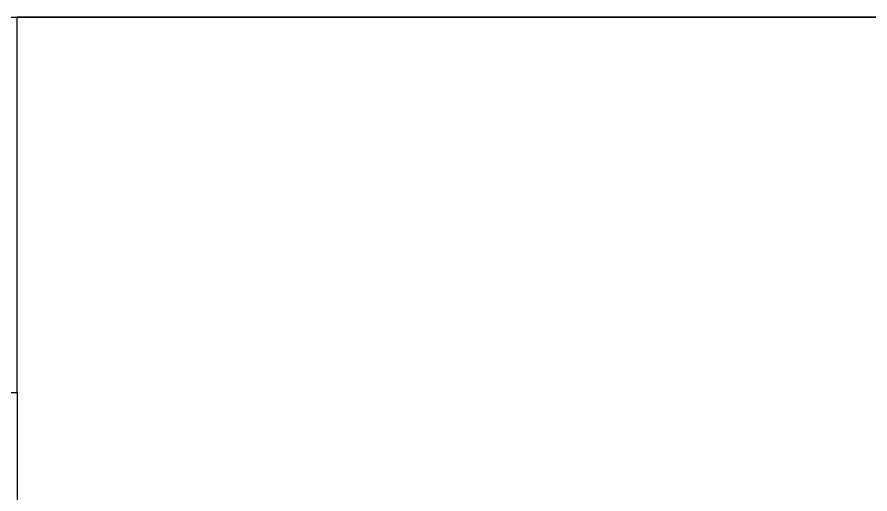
# Model space of a CAD drawing. Header units: millimetres. Extents: x -27104 to 125781, y -3376 to 46996.
# Drawn here: x 117446.83 to 117453.5, y 19019.16 to 19022.88 of the extents above; entities that cross this region are included whole.
import ezdxf

# ---------------------------------------------------------------- set-up
doc = ezdxf.new("R2010")
doc.units = ezdxf.units.MM
doc.header["$LTSCALE"] = 100
doc.header["$MEASUREMENT"] = 0
doc.layers.get('0').update_dxf_attribs({"linetype": 'CONTINUOUS'})
doc.layers.add('ELE9', color=9, linetype='CONTINUOUS')

# ---------------------------------------------------------------- blocks, each defined once
blk = doc.blocks.new('ggtyu')
at = {"layer": 'ELE9', "color": 253, "ltscale": 0.1}
for points in [[(55847.3748, 19022.8823), (55891.3933, 19022.8823)], [(55871.8295, 19019.9477), (55871.8295, 19022.8823)], [(55887.4806, 19022.8823), (55871.8295, 19022.8823)], [(55844.4402, 19019.9477), (55871.8295, 19019.9477)], [(55871.8295, 19019.9477), (55871.8295, 19014.0786)]]:
    blk.add_lwpolyline(points, dxfattribs=at)

msp = doc.modelspace()

# ---------------------------------------------------------------- block references
msp.add_blockref('ggtyu', (61575, 0))

doc.saveas('drawing.dxf')
